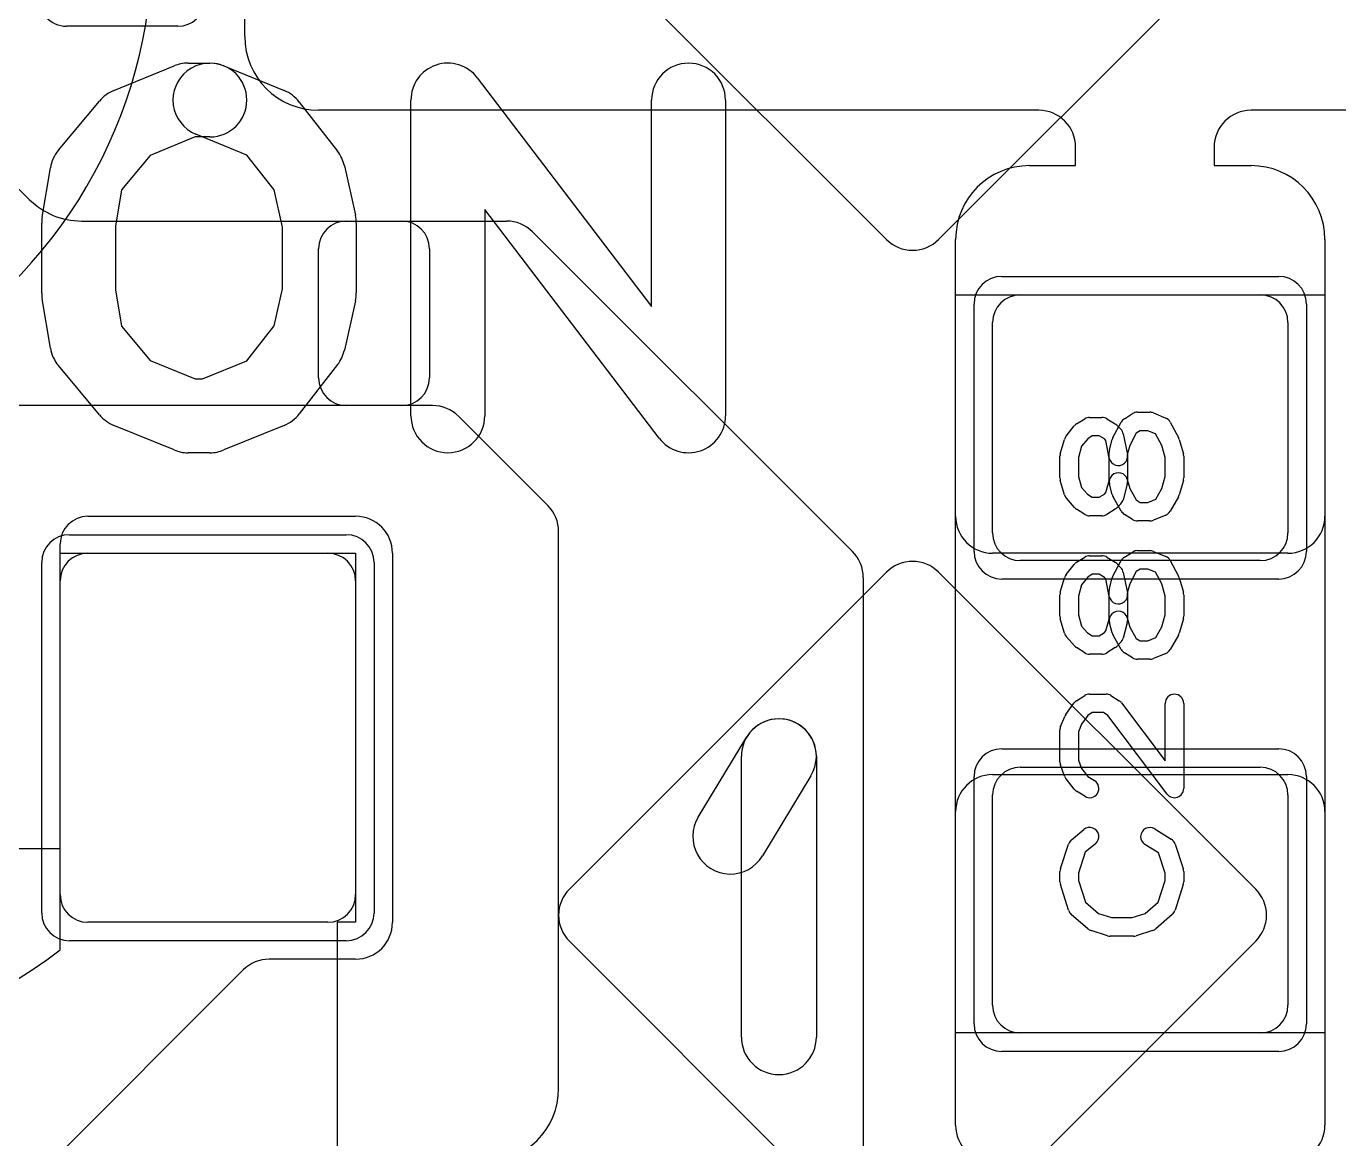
# Model space of a CAD drawing. Extents: x -1 to 20.9, y -0.5 to 20.
# Drawn here: x 2.858 to 6.412, y 7.863 to 10.878 of the extents above; entities that cross this region are included whole.
import ezdxf

# ---------------------------------------------------------------- set-up
doc = ezdxf.new("R2010")
doc.units = 0
for name, color, linetype in [('L1', 3, 'CONTINUOUS'), ('L4', 3, 'CONTINUOUS'), ('MetalMask-A', 176, 'CONTINUOUS'), ('PartsArea-A', 111, 'CONTINUOUS'), ('PartsSilk-A', 221, 'CONTINUOUS'), ('Resist-A', 2, 'CONTINUOUS'), ('Silk-A', 140, 'CONTINUOUS')]:
    doc.layers.add(name, color=color, linetype=linetype)

msp = doc.modelspace()

# ---------------------------------------------------------------- linework, layer by layer
at = {"layer": 'L1'}
for p, q in [((3.45, 10.85), (3.45, 12.375)), ((5.6, 10.65), (3.65, 10.65)), ((6.7, 10.65), (6.175, 10.65)), ((2.65858, 10.61642), (2.86642, 10.40858)), ((5.7, 10.5), (5.7, 10.55)), ((6.075, 10.55), (6.075, 10.5)), ((5.575, 10.5), (5.7, 10.5)), ((6.075, 10.5), (6.175, 10.5)), ((3.00784, 10.35), (3.87503, 10.35)), ((3.72497, 10.35), (4.15858, 10.35)), ((4.22929, 10.32071), (5.09571, 9.45429)), ((3.65, 9.92497), (3.65, 10.27503)), ((3.95, 10.27503), (3.95, 9.92497)), ((5.375, 9.55), (5.375, 10.3)), ((6.375, 10.3), (6.375, 9.55)), ((5.55, 10.15), (6.2, 10.15)), ((5.475, 9.505), (5.475, 10.075)), ((6.275, 10.075), (6.275, 9.505)), ((3.87503, 9.85), (1.8, 9.85)), ((3.95858, 9.85), (3.72497, 9.85)), ((4.27071, 9.57929), (4.02929, 9.82071)), ((3.025, 9.55), (3.75, 9.55)), ((4.3, 8), (4.3, 9.50858)), ((2.95, 8.37538), (2.95, 9.475)), ((3.025, 9.45), (3.675, 9.45)), ((3.85, 9.45), (3.85, 8.45)), ((6.275, 9.45), (5.475, 9.45)), ((6.2, 9.43), (5.55, 9.43)), ((5.125, 9.38358), (5.125, 7.3)), ((2.95, 8.525), (2.95, 9.375)), ((3.75, 9.375), (3.75, 8.525)), ((5.55, 8.87), (6.2, 8.87)), ((5.475, 8.85), (6.275, 8.85)), ((5.475, 8.225), (5.475, 8.795)), ((6.275, 8.795), (6.275, 8.225)), ((5.375, 7.9), (5.375, 8.75)), ((6.375, 8.75), (6.375, 7.9)), ((3.675, 8.45), (3.025, 8.45)), ((3.44571, 8.32071), (2.65433, 7.52933)), ((3.75, 8.35), (3.51642, 8.35)), ((6.2, 8.15), (5.55, 8.15))]:
    msp.add_line(p, q, dxfattribs=at)
for centre, radius, start, end in [((3.65, 10.85), 0.2, 180, -90), ((5.6, 10.55), 0.1, 0, 90), ((6.175, 10.55), 0.1, 90, 180), ((5.575, 10.3), 0.2, 90, 180), ((6.175, 10.3), 0.2, 0, 90), ((3.00784, 10.55), 0.2, -135, -90), ((3.72497, 10.27503), 0.07497, 90, 180), ((3.87503, 10.27503), 0.07497, 0, 90), ((4.15858, 10.25), 0.1, 45, 90), ((5.55, 10.075), 0.075, 90, 180), ((6.2, 10.075), 0.075, 0, 90), ((3.72497, 9.92497), 0.07497, 180, -90), ((3.87503, 9.92497), 0.07497, -90, 0), ((3.95858, 9.75), 0.1, 45, 90), ((4.2, 9.50858), 0.1, 0, 45), ((3.025, 9.475), 0.075, 90, 180), ((3.75, 9.45), 0.1, 0, 90), ((5.475, 9.55), 0.1, 180, -90), ((6.275, 9.55), 0.1, -90, 0), ((5.55, 9.505), 0.075, 180, -90), ((6.2, 9.505), 0.075, -90, 0), ((3.025, 9.375), 0.075, 90, 180), ((3.675, 9.375), 0.075, 0, 90), ((5.025, 9.38358), 0.1, 0, 45), ((5.55, 8.795), 0.075, 90, 180), ((6.2, 8.795), 0.075, 0, 90), ((5.475, 8.75), 0.1, 90, 180), ((6.275, 8.75), 0.1, 0, 90), ((3.025, 8.525), 0.075, 180, -90), ((3.675, 8.525), 0.075, -90, 0), ((3.75, 8.45), 0.1, -90, 0), ((2.30001, 9.20002), 1.05001, -128.24675, -51.75445), ((3.51642, 8.25), 0.1, 90, 135), ((5.55, 8.225), 0.075, 180, -90), ((6.2, 8.225), 0.075, -90, 0), ((4.1, 8), 0.2, -90, 0), ((5.475, 7.9), 0.1, 180, -90), ((6.275, 7.9), 0.1, -90, 0)]:
    msp.add_arc(centre, radius, start, end, dxfattribs=at)
at = {"layer": 'L4'}
for p, q in [((4.32904, 11.15849), (5.18762, 10.29991)), ((5.32904, 10.29991), (6.18762, 11.15849)), ((5.18763, 9.3985), (4.32904, 8.53991)), ((6.18762, 8.53992), (5.32903, 9.3985)), ((4.32904, 8.39849), (5.18762, 7.53991)), ((5.32904, 7.53991), (6.18762, 8.39849))]:
    msp.add_line(p, q, dxfattribs=at)
for centre, radius, start, end in [((1.9, 11.1), 1.30004, -60.6011, 0), ((5.25833, 10.37061), 0.09999, -135.00405, -44.99595), ((5.25833, 9.3278), 0.09998, 45, 135), ((4.39974, 8.4692), 0.09999, 134.99595, -134.99595), ((6.11691, 8.4692), 0.10001, -45, 45.00405)]:
    msp.add_arc(centre, radius, start, end, dxfattribs=at)
at = {"layer": 'MetalMask-A'}
for p, q in [((5.55, 10.15), (6.2, 10.15)), ((5.475, 9.505), (5.475, 10.075)), ((6.275, 10.075), (6.275, 9.505)), ((3.025, 9.45), (3.675, 9.45)), ((6.2, 9.43), (5.55, 9.43)), ((2.95, 8.525), (2.95, 9.375)), ((3.75, 9.375), (3.75, 8.525)), ((5.55, 8.87), (6.2, 8.87)), ((5.475, 8.225), (5.475, 8.795)), ((6.275, 8.795), (6.275, 8.225)), ((3.675, 8.45), (3.025, 8.45)), ((6.2, 8.15), (5.55, 8.15))]:
    msp.add_line(p, q, dxfattribs=at)
for centre, start, end in [((5.55, 10.075), 90, 180), ((6.2, 10.075), 0, 90), ((5.55, 9.505), 180, -90), ((6.2, 9.505), -90, 0), ((3.025, 9.375), 90, 180), ((3.675, 9.375), 0, 90), ((5.55, 8.795), 90, 180), ((6.2, 8.795), 0, 90), ((3.025, 8.525), 180, -90), ((3.675, 8.525), -90, 0), ((5.55, 8.225), 180, -90), ((6.2, 8.225), -90, 0)]:
    msp.add_arc(centre, 0.075, start, end, dxfattribs=at)
at = {"layer": 'PartsArea-A'}
for p, q in [((5.375, 8.15), (5.375, 10.15)), ((5.375, 10.15), (6.375, 10.15)), ((6.375, 10.15), (6.375, 8.15)), ((2.95, 8.65), (2.95, 9.45)), ((2.95, 9.45), (3.75, 9.45)), ((3.75, 9.45), (3.75, 8.45)), ((1.65, 8.65), (2.95, 8.65)), ((3.75, 8.45), (3.7, 8.45)), ((3.7, 8.45), (3.7, 7.8)), ((6.375, 8.15), (5.375, 8.15))]:
    msp.add_line(p, q, dxfattribs=at)
at = {"layer": 'PartsSilk-A'}
for p, q in [((3.09547, 10.70366), (3.25844, 10.77033)), ((3.2963, 10.77778), (3.35556, 10.77778)), ((3.39343, 10.77033), (3.55639, 10.70366)), ((4.07954, 10.73838), (4.55185, 10.11848)), ((2.9454, 10.5418), (3.05651, 10.67513)), ((3.59746, 10.6725), (3.70116, 10.53917)), ((3.9, 9.82222), (3.9, 10.67778)), ((4.55185, 10.11848), (4.55185, 10.67778)), ((4.75185, 10.67778), (4.75185, 9.82222)), ((3.31596, 10.57778), (3.19422, 10.52798)), ((3.35556, 10.57778), (3.31596, 10.57778)), ((3.45596, 10.52866), (3.31769, 10.58523)), ((3.19422, 10.52798), (3.1164, 10.43459)), ((3.52948, 10.43414), (3.45596, 10.52866)), ((2.90136, 10.36088), (2.92358, 10.49422)), ((3.71984, 10.49947), (3.74947, 10.36613)), ((3.1164, 10.43459), (3.1, 10.33616)), ((3.55185, 10.33346), (3.52948, 10.43414)), ((4.57231, 9.76162), (4.1, 10.38152)), ((4.1, 10.38152), (4.1, 9.82222)), ((2.9, 10.15556), (2.9, 10.34444)), ((3.75185, 10.34444), (3.75185, 10.15556)), ((3.1, 10.33616), (3.1, 10.16384)), ((3.55185, 10.16654), (3.55185, 10.33346)), ((3.52948, 10.06586), (3.55185, 10.16654)), ((2.92358, 10.00578), (2.90136, 10.13912)), ((3.1, 10.16384), (3.1164, 10.06541)), ((3.74947, 10.13387), (3.71984, 10.00053)), ((3.1164, 10.06541), (3.19422, 9.97202)), ((3.45596, 9.97134), (3.52948, 10.06586)), ((3.05651, 9.82487), (2.9454, 9.9582)), ((3.19422, 9.97202), (3.31596, 9.92222)), ((3.3359, 9.92222), (3.45596, 9.97134)), ((3.70116, 9.96083), (3.59746, 9.8275)), ((3.31596, 9.92222), (3.3359, 9.92222)), ((5.70249, 9.80037), (5.72471, 9.81426)), ((5.73796, 9.81806), (5.7713, 9.81806)), ((5.78455, 9.81426), (5.80677, 9.80037)), ((5.83213, 9.81426), (5.85435, 9.82814)), ((5.86759, 9.83194), (5.90093, 9.83194)), ((5.91054, 9.83002), (5.94387, 9.81614)), ((3.25844, 9.72967), (3.09547, 9.79634)), ((3.55639, 9.79634), (3.39343, 9.72967)), ((5.674, 9.76701), (5.69622, 9.79479)), ((5.80109, 9.76315), (5.82331, 9.80482)), ((5.8112, 9.79685), (5.82231, 9.78574)), ((5.86428, 9.7754), (5.84656, 9.74217)), ((5.87476, 9.78194), (5.86428, 9.7754)), ((5.89593, 9.78194), (5.87476, 9.78194)), ((5.9164, 9.77342), (5.89593, 9.78194)), ((5.95632, 9.80482), (5.97854, 9.76315)), ((5.65837, 9.71937), (5.66948, 9.75826)), ((5.71618, 9.7397), (5.70741, 9.709)), ((5.7326, 9.76023), (5.71618, 9.7397)), ((5.74513, 9.76806), (5.7326, 9.76023)), ((5.76413, 9.76806), (5.74513, 9.76806)), ((5.77785, 9.75948), (5.76413, 9.76806)), ((5.7816, 9.75574), (5.77785, 9.75948)), ((5.79123, 9.7076), (5.7816, 9.75574)), ((5.79158, 9.73005), (5.79899, 9.75783)), ((5.82914, 9.77296), (5.84025, 9.7174)), ((5.84656, 9.74217), (5.84074, 9.72033)), ((5.93317, 9.74197), (5.9164, 9.77342)), ((5.94259, 9.709), (5.93317, 9.74197)), ((5.98052, 9.75826), (5.99163, 9.71937)), ((3.35556, 9.72222), (3.2963, 9.72222)), ((5.65741, 9.65417), (5.65741, 9.7125)), ((5.70741, 9.709), (5.70741, 9.65767)), ((5.79074, 9.64634), (5.79074, 9.72361)), ((5.84074, 9.72033), (5.84074, 9.64306)), ((5.94259, 9.65767), (5.94259, 9.709)), ((5.99259, 9.7125), (5.99259, 9.65417)), ((5.66948, 9.60841), (5.65837, 9.6473)), ((5.70741, 9.65767), (5.71599, 9.62763)), ((5.7822, 9.61432), (5.79074, 9.64634)), ((5.79899, 9.60884), (5.79158, 9.63662)), ((5.8399, 9.63662), (5.82879, 9.59495)), ((5.8399, 9.6495), (5.84647, 9.62486)), ((5.93327, 9.62506), (5.94259, 9.65767)), ((5.99163, 9.6473), (5.98052, 9.60841)), ((5.69705, 9.57367), (5.67483, 9.59867)), ((5.71599, 9.62763), (5.73204, 9.60957)), ((5.73204, 9.60957), (5.74513, 9.60139)), ((5.74513, 9.60139), (5.76413, 9.60139)), ((5.76413, 9.60139), (5.77785, 9.60997)), ((5.77785, 9.60997), (5.7822, 9.61432)), ((5.82366, 9.56399), (5.80144, 9.60288)), ((5.84647, 9.62486), (5.86396, 9.59425)), ((5.91678, 9.59619), (5.93327, 9.62506)), ((5.97819, 9.60288), (5.95597, 9.56399)), ((5.72471, 9.55519), (5.70249, 9.56908)), ((5.80677, 9.56908), (5.78455, 9.55519)), ((5.82231, 9.58371), (5.8112, 9.5726)), ((5.86396, 9.59425), (5.87476, 9.5875)), ((5.87476, 9.5875), (5.89593, 9.5875)), ((5.89593, 9.5875), (5.91678, 9.59619)), ((5.7713, 9.55139), (5.73796, 9.55139)), ((5.85434, 9.5413), (5.83212, 9.55519)), ((5.90093, 9.5375), (5.86759, 9.5375)), ((5.94388, 9.55331), (5.91055, 9.53942)), ((5.86759, 9.45694), (5.90093, 9.45694)), ((5.91054, 9.45502), (5.94387, 9.44114)), ((5.674, 9.39201), (5.69622, 9.41979)), ((5.70249, 9.42537), (5.72471, 9.43926)), ((5.73796, 9.44306), (5.7713, 9.44306)), ((5.78455, 9.43926), (5.80677, 9.42537)), ((5.80109, 9.38815), (5.82331, 9.42982)), ((5.8112, 9.42185), (5.82231, 9.41074)), ((5.83213, 9.43926), (5.85435, 9.45314)), ((5.95632, 9.42982), (5.97854, 9.38815)), ((5.7326, 9.38523), (5.71618, 9.3647)), ((5.74513, 9.39306), (5.7326, 9.38523)), ((5.76413, 9.39306), (5.74513, 9.39306)), ((5.77785, 9.38448), (5.76413, 9.39306)), ((5.7816, 9.38074), (5.77785, 9.38448)), ((5.82914, 9.39796), (5.84025, 9.3424)), ((5.86428, 9.4004), (5.84656, 9.36717)), ((5.87476, 9.40694), (5.86428, 9.4004)), ((5.89593, 9.40694), (5.87476, 9.40694)), ((5.9164, 9.39842), (5.89593, 9.40694)), ((5.93317, 9.36697), (5.9164, 9.39842)), ((5.65837, 9.34437), (5.66948, 9.38326)), ((5.71618, 9.3647), (5.70741, 9.334)), ((5.79123, 9.3326), (5.7816, 9.38074)), ((5.79074, 9.27134), (5.79074, 9.34861)), ((5.79158, 9.35505), (5.79899, 9.38283)), ((5.84656, 9.36717), (5.84074, 9.34533)), ((5.94259, 9.334), (5.93317, 9.36697)), ((5.98052, 9.38326), (5.99163, 9.34437)), ((5.65741, 9.27917), (5.65741, 9.3375)), ((5.70741, 9.334), (5.70741, 9.28267)), ((5.84074, 9.34533), (5.84074, 9.26806)), ((5.94259, 9.28267), (5.94259, 9.334)), ((5.99259, 9.3375), (5.99259, 9.27917)), ((5.70741, 9.28267), (5.71599, 9.25263)), ((5.93327, 9.25006), (5.94259, 9.28267)), ((5.66948, 9.23341), (5.65837, 9.2723)), ((5.71599, 9.25263), (5.73204, 9.23457)), ((5.7822, 9.23932), (5.79074, 9.27134)), ((5.79899, 9.23384), (5.79158, 9.26162)), ((5.8399, 9.26162), (5.82879, 9.21995)), ((5.8399, 9.2745), (5.84647, 9.24986)), ((5.84647, 9.24986), (5.86396, 9.21925)), ((5.91678, 9.22119), (5.93327, 9.25006)), ((5.99163, 9.2723), (5.98052, 9.23341)), ((5.69705, 9.19867), (5.67483, 9.22367)), ((5.73204, 9.23457), (5.74513, 9.22639)), ((5.74513, 9.22639), (5.76413, 9.22639)), ((5.76413, 9.22639), (5.77785, 9.23497)), ((5.77785, 9.23497), (5.7822, 9.23932)), ((5.82366, 9.18899), (5.80144, 9.22788)), ((5.82231, 9.20871), (5.8112, 9.1976)), ((5.86396, 9.21925), (5.87476, 9.2125)), ((5.87476, 9.2125), (5.89593, 9.2125)), ((5.89593, 9.2125), (5.91678, 9.22119)), ((5.97819, 9.22788), (5.95597, 9.18899)), ((5.72471, 9.18019), (5.70249, 9.19408)), ((5.7713, 9.17639), (5.73796, 9.17639)), ((5.80677, 9.19408), (5.78455, 9.18019)), ((5.85434, 9.1663), (5.83212, 9.18019)), ((5.94388, 9.17831), (5.91055, 9.16442)), ((5.90093, 9.1625), (5.86759, 9.1625)), ((5.70249, 9.05037), (5.72471, 9.06426)), ((5.73796, 9.06806), (5.78241, 9.06806)), ((5.79566, 9.06426), (5.81788, 9.05037)), ((5.6733, 9.01331), (5.69552, 9.04387)), ((5.82461, 9.0442), (5.94259, 8.88733)), ((5.94259, 8.88733), (5.94259, 9.04306)), ((5.99259, 9.04306), (5.99259, 8.8125)), ((5.6592, 8.98011), (5.67031, 9.00789)), ((5.73311, 9.01054), (5.71557, 8.98643)), ((5.74513, 9.01806), (5.73311, 9.01054)), ((5.77524, 9.01806), (5.74513, 9.01806)), ((5.78744, 9.01043), (5.77524, 9.01806)), ((5.94761, 8.79747), (5.78744, 9.01043)), ((5.65741, 8.88472), (5.65741, 8.97083)), ((5.71557, 8.98643), (5.70741, 8.96602)), ((5.70741, 8.96602), (5.70741, 8.88912)), ((5.70741, 8.88912), (5.71561, 8.86658)), ((5.67003, 8.84563), (5.65892, 8.87618)), ((5.71561, 8.86658), (5.7326, 8.84533)), ((5.69622, 8.81077), (5.674, 8.83855)), ((5.7326, 8.84533), (5.75121, 8.8337)), ((5.72471, 8.7913), (5.70249, 8.80519)), ((5.68863, 8.67338), (5.72196, 8.70115)), ((5.91418, 8.70314), (5.95862, 8.67537)), ((5.65869, 8.5954), (5.68091, 8.66207)), ((5.7261, 8.63952), (5.70741, 8.58344)), ((5.75396, 8.66273), (5.7261, 8.63952)), ((5.9245, 8.63773), (5.88768, 8.66074)), ((5.94259, 8.58344), (5.9245, 8.63773)), ((5.96909, 8.66207), (5.99131, 8.5954)), ((5.65741, 8.55972), (5.65741, 8.5875)), ((5.70741, 8.58344), (5.70741, 8.56362)), ((5.94259, 8.56362), (5.94259, 8.58344)), ((5.99259, 8.5875), (5.99259, 8.55972)), ((5.68082, 8.48266), (5.6586, 8.5521)), ((5.70741, 8.56362), (5.72632, 8.50452)), ((5.92368, 8.50452), (5.94259, 8.56362)), ((5.9914, 8.5521), (5.96918, 8.48266)), ((5.72632, 8.50452), (5.76156, 8.47368)), ((5.88844, 8.47368), (5.92368, 8.50452)), ((5.73261, 8.43258), (5.68817, 8.47147)), ((5.76156, 8.47368), (5.79734, 8.4625)), ((5.79734, 8.4625), (5.85266, 8.4625)), ((5.85266, 8.4625), (5.88844, 8.47368)), ((5.96183, 8.47147), (5.91739, 8.43258)), ((5.78606, 8.41364), (5.74161, 8.42753)), ((5.90839, 8.42753), (5.86394, 8.41364)), ((5.85648, 8.4125), (5.79352, 8.4125))]:
    msp.add_line(p, q, dxfattribs=at)
for centre, radius, start, end in [((3.35556, 10.67778), 0.1, 67.7464, -112.25039), ((3.2963, 10.67778), 0.1, 90, 112.2483), ((3.35556, 10.67778), 0.1, -90, 90), ((4, 10.67778), 0.1, 37.30308, 180), ((4.65185, 10.67778), 0.1, 0, 180), ((3.13333, 10.61111), 0.1, 112.2483, 140.19296), ((3.51852, 10.61111), 0.1, 37.87147, 67.7464), ((3.02222, 10.47778), 0.1, 140.19296, 170.53768), ((3.62222, 10.47778), 0.1, 12.52694, 37.87147), ((3, 10.34444), 0.1, 170.53768, 180), ((3.65185, 10.34444), 0.1, 0, 12.52694), ((3, 10.15556), 0.1, 180, -170.53768), ((3.65185, 10.15556), 0.1, -12.52694, 0), ((3.02222, 10.02222), 0.1, -170.53768, -140.19296), ((3.62222, 10.02222), 0.1, -37.87147, -12.52694), ((3.13333, 9.88889), 0.1, -140.19296, -112.2483), ((3.51852, 9.88889), 0.1, -67.7464, -37.87147), ((4, 9.82222), 0.1, 180, 0), ((4.65185, 9.82222), 0.1, -142.69692, 0), ((5.73796, 9.79306), 0.025, 90, 122.00538), ((5.7713, 9.79306), 0.025, 57.99462, 90), ((5.84537, 9.79306), 0.025, 121.98594, 151.93179), ((5.86759, 9.80694), 0.025, 90, 121.99147), ((5.90093, 9.80694), 0.025, 67.39424, 90), ((5.93426, 9.79306), 0.025, 28.0617, 67.39112), ((5.71574, 9.77917), 0.025, 122.00538, 141.33303), ((5.79352, 9.77917), 0.025, 45, 57.99462), ((5.80463, 9.76806), 0.025, 11.30544, 45), ((5.69352, 9.75139), 0.025, 141.33303, 164.05146), ((5.82315, 9.75139), 0.025, 151.9383, 165.06473), ((5.95648, 9.75139), 0.025, 15.94854, 28.0682), ((3.2963, 9.82222), 0.1, -112.2483, -90), ((3.35556, 9.82222), 0.1, -90, -67.7464), ((5.68241, 9.7125), 0.025, 164.05146, 180), ((5.81574, 9.72361), 0.025, 165.07449, 180), ((5.81574, 9.7125), 0.025, -168.69456, 11.30795), ((5.96759, 9.7125), 0.025, 0, 15.94345), ((5.81574, 9.64306), 0.025, 14.92551, -165.06473), ((5.68241, 9.65417), 0.025, 180, -164.05146), ((5.81574, 9.64306), 0.025, -14.92551, 0), ((5.96759, 9.65417), 0.025, -15.94854, 0), ((5.69352, 9.61528), 0.025, -164.05146, -138.37217), ((5.82315, 9.61528), 0.025, -165.07449, -150.25829), ((5.95648, 9.61528), 0.025, -29.73351, -15.94345), ((5.71574, 9.59028), 0.025, -138.37217, -122.00538), ((5.79352, 9.59028), 0.025, -57.99462, -45), ((5.80463, 9.60139), 0.025, -45, -14.92551), ((5.84537, 9.57639), 0.025, -150.26649, -122.01002), ((5.93426, 9.57639), 0.025, -67.37309, -29.74171), ((5.73796, 9.57639), 0.025, -122.00538, -90), ((5.7713, 9.57639), 0.025, -90, -57.99462), ((5.86759, 9.5625), 0.025, -122.00538, -90), ((5.90093, 9.5625), 0.025, -90, -67.37647), ((5.86759, 9.43194), 0.025, 90, 121.99147), ((5.90093, 9.43194), 0.025, 67.39424, 90), ((5.71574, 9.40417), 0.025, 122.00538, 141.33303), ((5.73796, 9.41806), 0.025, 90, 122.00538), ((5.7713, 9.41806), 0.025, 57.99462, 90), ((5.79352, 9.40417), 0.025, 45, 57.99462), ((5.84537, 9.41806), 0.025, 121.98594, 151.93179), ((5.93426, 9.41806), 0.025, 28.0617, 67.39112), ((5.69352, 9.37639), 0.025, 141.33303, 164.05146), ((5.82315, 9.37639), 0.025, 151.9383, 165.06473), ((5.80463, 9.39306), 0.025, 11.30544, 45), ((5.95648, 9.37639), 0.025, 15.94854, 28.0682), ((5.81574, 9.34861), 0.025, 165.07449, 180), ((5.68241, 9.3375), 0.025, 164.05146, 180), ((5.81574, 9.3375), 0.025, -168.69456, 11.30795), ((5.96759, 9.3375), 0.025, 0, 15.94345), ((5.68241, 9.27917), 0.025, 180, -164.05146), ((5.81574, 9.26806), 0.025, 14.92551, -165.06473), ((5.96759, 9.27917), 0.025, -15.94854, 0), ((5.81574, 9.26806), 0.025, -14.92551, 0), ((5.69352, 9.24028), 0.025, -164.05146, -138.37217), ((5.82315, 9.24028), 0.025, -165.07449, -150.25829), ((5.80463, 9.22639), 0.025, -45, -14.92551), ((5.95648, 9.24028), 0.025, -29.73351, -15.94345), ((5.71574, 9.21528), 0.025, -138.37217, -122.00538), ((5.73796, 9.20139), 0.025, -122.00538, -90), ((5.7713, 9.20139), 0.025, -90, -57.99462), ((5.79352, 9.21528), 0.025, -57.99462, -45), ((5.84537, 9.20139), 0.025, -150.26649, -122.01002), ((5.93426, 9.20139), 0.025, -67.37309, -29.74171), ((5.86759, 9.1875), 0.025, -122.00538, -90), ((5.90093, 9.1875), 0.025, -90, -67.37647), ((5.73796, 9.04306), 0.025, 90, 122.01002), ((5.78241, 9.04306), 0.025, 57.99462, 90), ((5.96759, 9.04306), 0.025, 0, 180), ((5.71574, 9.02917), 0.025, 122.00538, 143.97932), ((5.80463, 9.02917), 0.025, 36.9524, 57.98998), ((5.69352, 8.99861), 0.025, 143.98274, 158.20215), ((5.68241, 8.97083), 0.025, 158.2071, 180), ((5.68241, 8.88472), 0.025, 180, -160.01539), ((5.69352, 8.85417), 0.025, -160.02081, -141.34522), ((5.73796, 8.8125), 0.025, -122.00538, 57.98998), ((5.71574, 8.82639), 0.025, -141.33303, -122.01002), ((5.96759, 8.8125), 0.025, -143.0476, 0), ((5.70463, 8.65417), 0.025, 129.7909, 161.57954), ((5.73796, 8.68194), 0.025, -50.2091, 129.8005), ((5.90093, 8.68194), 0.025, 57.99462, -122.00075), ((5.94537, 8.65417), 0.025, 18.42046, 57.99462), ((5.68241, 8.5875), 0.025, 161.57954, 180), ((5.96759, 8.5875), 0.025, 0, 18.42046), ((5.68241, 8.55972), 0.025, 180, -162.25358), ((5.96759, 8.55972), 0.025, -17.74642, 0), ((5.70463, 8.49028), 0.025, -162.25358, -131.18808), ((5.94537, 8.49028), 0.025, -48.81192, -17.74642), ((5.74907, 8.45139), 0.025, -131.18808, -107.36223), ((5.90093, 8.45139), 0.025, -72.63777, -48.81192), ((5.79352, 8.4375), 0.025, -107.36223, -90), ((5.85648, 8.4375), 0.025, -90, -72.63777)]:
    msp.add_arc(centre, radius, start, end, dxfattribs=at)
at = {"layer": 'Resist-A'}
for p, q in [((5.5, 10.2), (6.25, 10.2)), ((5.425, 9.455), (5.425, 10.125)), ((6.325, 10.125), (6.325, 9.455)), ((2.975, 9.5), (3.725, 9.5)), ((2.9, 8.475), (2.9, 9.425)), ((3.8, 9.425), (3.8, 8.475)), ((6.25, 9.38), (5.5, 9.38)), ((5.5, 8.92), (6.25, 8.92)), ((5.425, 8.175), (5.425, 8.845)), ((6.325, 8.845), (6.325, 8.175)), ((3.725, 8.4), (2.975, 8.4)), ((6.25, 8.1), (5.5, 8.1))]:
    msp.add_line(p, q, dxfattribs=at)
for centre, start, end in [((5.5, 10.125), 90, 180), ((6.25, 10.125), 0, 90), ((2.975, 9.425), 90, 180), ((3.725, 9.425), 0, 90), ((5.5, 9.455), 180, -90), ((6.25, 9.455), -90, 0), ((5.5, 8.845), 90, 180), ((6.25, 8.845), 0, 90), ((2.975, 8.475), 180, -90), ((3.725, 8.475), -90, 0), ((5.5, 8.175), 180, -90), ((6.25, 8.175), -90, 0)]:
    msp.add_arc(centre, 0.075, start, end, dxfattribs=at)
at = {"layer": 'Silk-A'}
for p, q in [((3.2687, 10.87778), (2.96737, 10.87778)), ((3.09547, 10.70366), (3.25844, 10.77033)), ((3.2963, 10.77778), (3.35556, 10.77778)), ((3.39343, 10.77033), (3.55639, 10.70366)), ((4.07954, 10.73838), (4.55185, 10.11848)), ((2.9454, 10.5418), (3.05651, 10.67513)), ((3.59746, 10.6725), (3.70116, 10.53917)), ((3.9, 9.82222), (3.9, 10.67778)), ((4.55185, 10.11848), (4.55185, 10.67778)), ((4.75185, 10.67778), (4.75185, 9.82222)), ((3.31596, 10.57778), (3.19422, 10.52798)), ((3.35556, 10.57778), (3.31596, 10.57778)), ((3.45596, 10.52866), (3.31769, 10.58523)), ((3.19422, 10.52798), (3.1164, 10.43459)), ((3.52948, 10.43414), (3.45596, 10.52866)), ((2.90136, 10.36088), (2.92358, 10.49422)), ((3.71984, 10.49947), (3.74947, 10.36613)), ((3.1164, 10.43459), (3.1, 10.33616)), ((3.55185, 10.33346), (3.52948, 10.43414)), ((4.57231, 9.76162), (4.1, 10.38152)), ((4.1, 10.38152), (4.1, 9.82222)), ((2.9, 10.15556), (2.9, 10.34444)), ((3.75185, 10.34444), (3.75185, 10.15556)), ((3.1, 10.33616), (3.1, 10.16384)), ((3.55185, 10.16654), (3.55185, 10.33346)), ((3.52948, 10.06586), (3.55185, 10.16654)), ((2.92358, 10.00578), (2.90136, 10.13912)), ((3.1, 10.16384), (3.1164, 10.06541)), ((3.74947, 10.13387), (3.71984, 10.00053)), ((3.1164, 10.06541), (3.19422, 9.97202)), ((3.45596, 9.97134), (3.52948, 10.06586)), ((3.05651, 9.82487), (2.9454, 9.9582)), ((3.19422, 9.97202), (3.31596, 9.92222)), ((3.3359, 9.92222), (3.45596, 9.97134)), ((3.70116, 9.96083), (3.59746, 9.8275)), ((3.31596, 9.92222), (3.3359, 9.92222)), ((3.25844, 9.72967), (3.09547, 9.79634)), ((3.55639, 9.79634), (3.39343, 9.72967)), ((3.35556, 9.72222), (3.2963, 9.72222)), ((4.67798, 8.73487), (4.80939, 8.95222)), ((4.79473, 8.13892), (4.79473, 8.89965)), ((4.99793, 8.89965), (4.99793, 8.13892)), ((4.98327, 8.84708), (4.85186, 8.62973))]:
    msp.add_line(p, q, dxfattribs=at)
for centre, radius, start, end in [((2.96737, 10.95278), 0.075, 174.06897, -90), ((3.2687, 10.95278), 0.075, -90, -4.89496), ((3.35556, 10.67778), 0.1, 67.7464, -112.25039), ((3.2963, 10.67778), 0.1, 90, 112.2483), ((3.35556, 10.67778), 0.1, -90, 90), ((4, 10.67778), 0.1, 37.30308, 180), ((4.65185, 10.67778), 0.1, 0, 180), ((3.13333, 10.61111), 0.1, 112.2483, 140.19296), ((3.51852, 10.61111), 0.1, 37.87147, 67.7464), ((3.02222, 10.47778), 0.1, 140.19296, 170.53768), ((3.62222, 10.47778), 0.1, 12.52694, 37.87147), ((3, 10.34444), 0.1, 170.53768, 180), ((3.65185, 10.34444), 0.1, 0, 12.52694), ((3, 10.15556), 0.1, 180, -170.53768), ((3.65185, 10.15556), 0.1, -12.52694, 0), ((3.02222, 10.02222), 0.1, -170.53768, -140.19296), ((3.62222, 10.02222), 0.1, -37.87147, -12.52694), ((3.13333, 9.88889), 0.1, -140.19296, -112.2483), ((3.51852, 9.88889), 0.1, -67.7464, -37.87147), ((4, 9.82222), 0.1, 180, 0), ((4.65185, 9.82222), 0.1, -142.69692, 0), ((3.2963, 9.82222), 0.1, -112.2483, -90), ((3.35556, 9.82222), 0.1, -90, -67.7464), ((4.89633, 8.89965), 0.1016, 0, 180), ((4.89633, 8.89965), 0.1016, -31.16009, 148.8428), ((4.76492, 8.6823), 0.1016, 148.83991, -31.1572), ((4.89633, 8.13892), 0.1016, 180, 0)]:
    msp.add_arc(centre, radius, start, end, dxfattribs=at)

doc.saveas('drawing.dxf')
